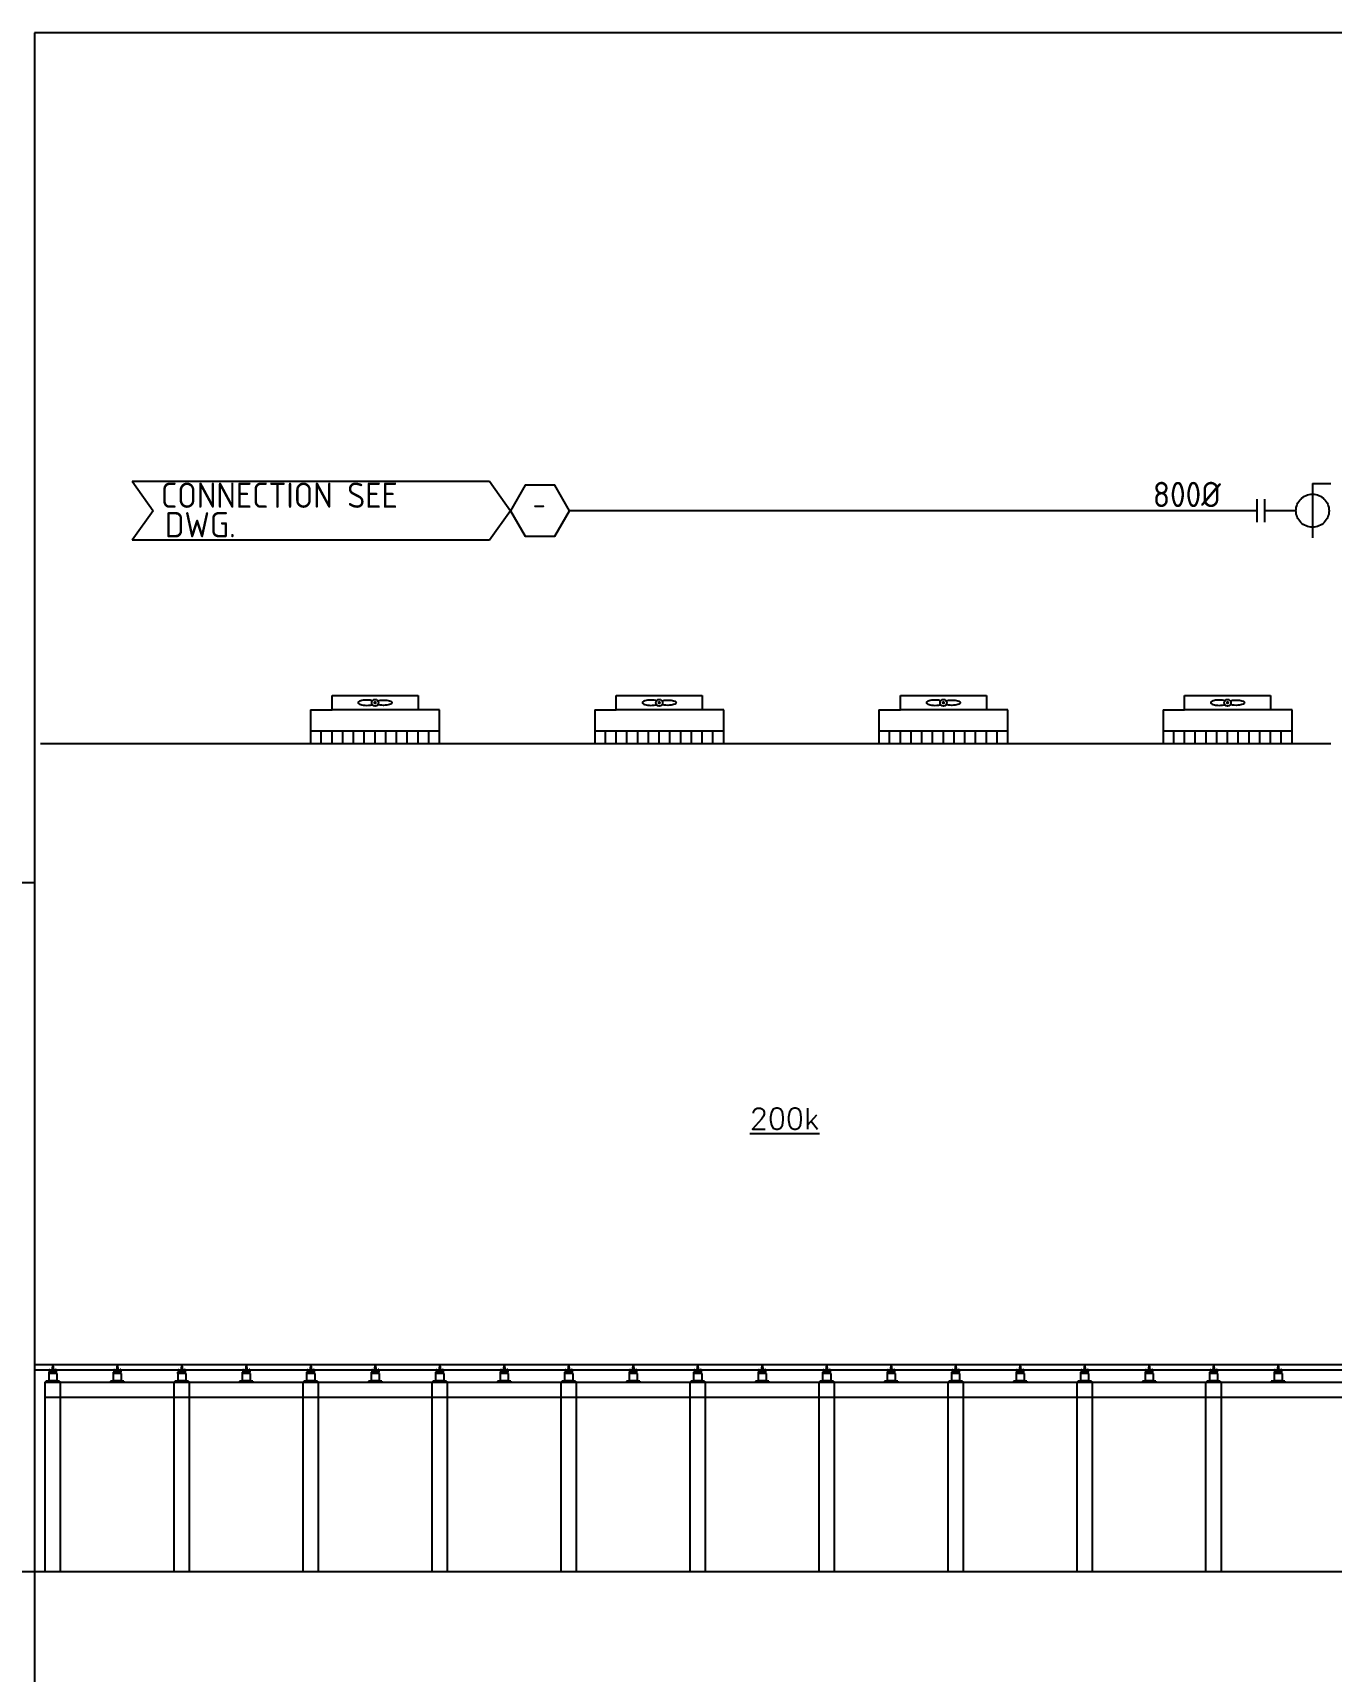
# Model space of a CAD drawing. Extents: x 41366 to 43040, y 84741 to 85507.
# Drawn here: x 41602.7 to 41756.7, y 85129.4 to 85323.8 of the extents above; entities that cross this region are included whole.
import ezdxf
from ezdxf.enums import TextEntityAlignment as Align

# ---------------------------------------------------------------- set-up
doc = ezdxf.new("R2010")
doc.units = 0
doc.header["$LTSCALE"] = 10
doc.linetypes.add('HIDDEN', pattern=[9.525, 6.35, -3.175])
for name, color, linetype in [('A-DETL-01', 1, 'Continuous'), ('DETL-TXT', 4, 'Continuous'), ('M-CEQPM-MAU', 22, 'Continuous'), ('M-CMDUCT-TEXT', 3, 'Continuous'), ('M-EX-VALVE', 2, 'Continuous'), ('M-GEX', 114, 'Continuous'), ('M6-CWTR-TEXT', 4, 'Continuous'), ('U-PV-VALVE', 3, 'Continuous')]:
    doc.layers.add(name, color=color, linetype=linetype)
doc.styles.add('AA-TXT', font='isocp.shx', dxfattribs={"bigfont": 'chineset.shx'})
doc.styles.add('STDTEXT', font='simplex.shx', dxfattribs={"bigfont": 'china.shx'})

msp = doc.modelspace()

# ---------------------------------------------------------------- linework, layer by layer
at = {"layer": 'A-DETL-01', "linetype": 'Continuous'}
for p, q in [((41884.481, 85323.796), (41602.898, 85323.796)), ((41602.898, 85323.796), (41602.898, 84989.108)), ((41602.898, 85222.923), (41436.834, 85222.923)), ((41884.481, 85141.168), (41436.834, 85141.168))]:
    msp.add_line(p, q, dxfattribs=at)
at = {"layer": 'DETL-TXT'}
for p, q in [((41614.471, 85270.59), (41616.971, 85267.09)), ((41656.862, 85270.59), (41659.362, 85267.09)), ((41616.971, 85267.09), (41614.471, 85263.59)), ((41659.362, 85267.09), (41656.862, 85263.59))]:
    msp.add_line(p, q, dxfattribs=at)
for points in [[(41614.471, 85270.59), (41656.862, 85270.59)], [(41656.862, 85263.59), (41614.471, 85263.59)]]:
    msp.add_lwpolyline(points, dxfattribs=at)
msp.add_lwpolyline([(41659.362, 85267.09), (41661.112, 85264.059), (41664.612, 85264.059), (41666.362, 85267.09), (41664.612, 85270.121), (41661.112, 85270.121)], close=True, dxfattribs=at)
at = {"layer": 'M-CEQPM-MAU', "ltscale": 0.1}
for p, q in [((41638.199, 85243.456), (41638.199, 85245.156)), ((41638.199, 85245.156), (41648.399, 85245.156)), ((41648.399, 85245.156), (41648.399, 85243.456)), ((41671.906, 85243.456), (41671.906, 85245.156)), ((41671.906, 85245.156), (41682.106, 85245.156)), ((41682.106, 85245.156), (41682.106, 85243.456)), ((41705.614, 85243.456), (41705.614, 85245.156)), ((41705.614, 85245.156), (41715.814, 85245.156)), ((41715.814, 85245.156), (41715.814, 85243.456)), ((41739.321, 85243.456), (41739.321, 85245.156)), ((41739.321, 85245.156), (41749.521, 85245.156)), ((41749.521, 85245.156), (41749.521, 85243.456)), ((41635.649, 85243.456), (41638.199, 85243.456)), ((41635.649, 85243.456), (41635.649, 85239.456)), ((41648.399, 85243.456), (41638.199, 85243.456)), ((41650.949, 85243.456), (41648.399, 85243.456)), ((41650.949, 85239.456), (41650.949, 85243.456)), ((41669.356, 85243.456), (41671.906, 85243.456)), ((41669.356, 85243.456), (41669.356, 85239.456)), ((41682.106, 85243.456), (41671.906, 85243.456)), ((41684.656, 85243.456), (41682.106, 85243.456)), ((41684.656, 85239.456), (41684.656, 85243.456)), ((41703.064, 85243.456), (41705.614, 85243.456)), ((41703.064, 85243.456), (41703.064, 85239.456)), ((41715.814, 85243.456), (41705.614, 85243.456)), ((41718.364, 85243.456), (41715.814, 85243.456)), ((41718.364, 85239.456), (41718.364, 85243.456)), ((41736.771, 85243.456), (41739.321, 85243.456)), ((41736.771, 85243.456), (41736.771, 85239.456)), ((41749.521, 85243.456), (41739.321, 85243.456)), ((41752.071, 85243.456), (41749.521, 85243.456)), ((41752.071, 85239.456), (41752.071, 85243.456)), ((41635.649, 85240.956), (41650.949, 85240.956)), ((41636.924, 85239.456), (41636.924, 85240.956)), ((41638.199, 85239.456), (41638.199, 85240.956)), ((41639.474, 85239.456), (41639.474, 85240.956)), ((41640.749, 85239.456), (41640.749, 85240.956)), ((41642.024, 85239.456), (41642.024, 85240.956)), ((41643.299, 85239.456), (41643.299, 85240.956)), ((41644.574, 85239.456), (41644.574, 85240.956)), ((41645.849, 85239.456), (41645.849, 85240.956)), ((41647.124, 85239.456), (41647.124, 85240.956)), ((41648.399, 85239.456), (41648.399, 85240.956)), ((41649.674, 85239.456), (41649.674, 85240.956)), ((41669.356, 85240.956), (41684.656, 85240.956)), ((41670.631, 85239.456), (41670.631, 85240.956)), ((41671.906, 85239.456), (41671.906, 85240.956)), ((41673.181, 85239.456), (41673.181, 85240.956)), ((41674.456, 85239.456), (41674.456, 85240.956)), ((41675.731, 85239.456), (41675.731, 85240.956)), ((41677.006, 85239.456), (41677.006, 85240.956)), ((41678.281, 85239.456), (41678.281, 85240.956)), ((41679.556, 85239.456), (41679.556, 85240.956)), ((41680.831, 85239.456), (41680.831, 85240.956)), ((41682.106, 85239.456), (41682.106, 85240.956)), ((41683.381, 85239.456), (41683.381, 85240.956)), ((41703.064, 85240.956), (41718.364, 85240.956)), ((41704.339, 85239.456), (41704.339, 85240.956)), ((41705.614, 85239.456), (41705.614, 85240.956)), ((41706.889, 85239.456), (41706.889, 85240.956)), ((41708.164, 85239.456), (41708.164, 85240.956)), ((41709.439, 85239.456), (41709.439, 85240.956)), ((41710.714, 85239.456), (41710.714, 85240.956)), ((41711.989, 85239.456), (41711.989, 85240.956)), ((41713.264, 85239.456), (41713.264, 85240.956)), ((41714.539, 85239.456), (41714.539, 85240.956)), ((41715.814, 85239.456), (41715.814, 85240.956)), ((41717.089, 85239.456), (41717.089, 85240.956)), ((41736.771, 85240.956), (41752.071, 85240.956)), ((41738.046, 85239.456), (41738.046, 85240.956)), ((41739.321, 85239.456), (41739.321, 85240.956)), ((41740.596, 85239.456), (41740.596, 85240.956)), ((41741.871, 85239.456), (41741.871, 85240.956)), ((41743.146, 85239.456), (41743.146, 85240.956)), ((41744.421, 85239.456), (41744.421, 85240.956)), ((41745.696, 85239.456), (41745.696, 85240.956)), ((41746.971, 85239.456), (41746.971, 85240.956)), ((41748.246, 85239.456), (41748.246, 85240.956)), ((41749.521, 85239.456), (41749.521, 85240.956)), ((41750.796, 85239.456), (41750.796, 85240.956)), ((41603.611, 85239.456), (41756.677, 85239.456)), ((41635.649, 85239.456), (41650.949, 85239.456)), ((41669.356, 85239.456), (41684.656, 85239.456)), ((41703.064, 85239.456), (41718.364, 85239.456)), ((41736.771, 85239.456), (41752.071, 85239.456)), ((41602.898, 85165.768), (41758.963, 85165.768)), ((41758.963, 85165.131), (41602.898, 85165.131)), ((41604.583, 85164.734), (41604.583, 85163.888)), ((41605.543, 85164.734), (41604.583, 85164.734)), ((41605.503, 85164.869), (41604.622, 85164.869)), ((41604.622, 85164.734), (41604.622, 85164.869)), ((41604.646, 85165.196), (41604.728, 85165.196)), ((41604.646, 85165.196), (41604.646, 85164.869)), ((41604.728, 85165.196), (41604.728, 85165.13)), ((41605.011, 85165.13), (41604.728, 85165.13)), ((41605.063, 85165.768), (41604.96, 85165.13)), ((41605.014, 85165.196), (41604.998, 85164.869)), ((41605.111, 85165.196), (41605.014, 85165.196)), ((41605.063, 85165.768), (41605.165, 85165.13)), ((41605.111, 85165.196), (41605.127, 85164.869)), ((41605.397, 85165.13), (41605.114, 85165.13)), ((41605.397, 85165.196), (41605.397, 85165.13)), ((41605.479, 85165.196), (41605.397, 85165.196)), ((41605.479, 85165.196), (41605.479, 85164.869)), ((41605.503, 85164.734), (41605.503, 85164.869)), ((41605.543, 85164.734), (41605.543, 85163.888)), ((41612.233, 85164.734), (41612.233, 85163.888)), ((41613.193, 85164.734), (41612.233, 85164.734)), ((41613.153, 85164.869), (41612.272, 85164.869)), ((41612.272, 85164.734), (41612.272, 85164.869)), ((41612.296, 85165.196), (41612.378, 85165.196)), ((41612.296, 85165.196), (41612.296, 85164.869)), ((41612.378, 85165.196), (41612.378, 85165.13)), ((41612.661, 85165.13), (41612.378, 85165.13)), ((41612.713, 85165.768), (41612.61, 85165.13)), ((41612.664, 85165.196), (41612.648, 85164.869)), ((41612.761, 85165.196), (41612.664, 85165.196)), ((41612.713, 85165.768), (41612.815, 85165.13)), ((41612.761, 85165.196), (41612.777, 85164.869)), ((41613.047, 85165.13), (41612.764, 85165.13)), ((41613.047, 85165.196), (41613.047, 85165.13)), ((41613.129, 85165.196), (41613.047, 85165.196)), ((41613.129, 85165.196), (41613.129, 85164.869)), ((41613.153, 85164.734), (41613.153, 85164.869)), ((41613.193, 85164.734), (41613.193, 85163.888)), ((41619.883, 85164.734), (41619.883, 85163.888)), ((41620.843, 85164.734), (41619.883, 85164.734)), ((41620.803, 85164.869), (41619.922, 85164.869)), ((41619.922, 85164.734), (41619.922, 85164.869)), ((41619.946, 85165.196), (41620.028, 85165.196)), ((41619.946, 85165.196), (41619.946, 85164.869)), ((41620.028, 85165.196), (41620.028, 85165.13)), ((41620.311, 85165.13), (41620.028, 85165.13)), ((41620.363, 85165.768), (41620.26, 85165.13)), ((41620.314, 85165.196), (41620.298, 85164.869)), ((41620.411, 85165.196), (41620.314, 85165.196)), ((41620.363, 85165.768), (41620.465, 85165.13)), ((41620.411, 85165.196), (41620.427, 85164.869)), ((41620.697, 85165.13), (41620.414, 85165.13)), ((41620.697, 85165.196), (41620.697, 85165.13)), ((41620.779, 85165.196), (41620.697, 85165.196)), ((41620.779, 85165.196), (41620.779, 85164.869)), ((41620.803, 85164.734), (41620.803, 85164.869)), ((41620.843, 85164.734), (41620.843, 85163.888)), ((41627.533, 85164.734), (41627.533, 85163.888)), ((41628.493, 85164.734), (41627.533, 85164.734)), ((41628.453, 85164.869), (41627.572, 85164.869)), ((41627.572, 85164.734), (41627.572, 85164.869)), ((41627.596, 85165.196), (41627.678, 85165.196)), ((41627.596, 85165.196), (41627.596, 85164.869)), ((41627.678, 85165.196), (41627.678, 85165.13)), ((41627.961, 85165.13), (41627.678, 85165.13)), ((41628.013, 85165.768), (41627.91, 85165.13)), ((41627.964, 85165.196), (41627.948, 85164.869)), ((41628.061, 85165.196), (41627.964, 85165.196)), ((41628.013, 85165.768), (41628.115, 85165.13)), ((41628.061, 85165.196), (41628.077, 85164.869)), ((41628.347, 85165.13), (41628.064, 85165.13)), ((41628.347, 85165.196), (41628.347, 85165.13)), ((41628.429, 85165.196), (41628.347, 85165.196)), ((41628.429, 85165.196), (41628.429, 85164.869)), ((41628.453, 85164.734), (41628.453, 85164.869)), ((41628.493, 85164.734), (41628.493, 85163.888)), ((41635.183, 85164.734), (41635.183, 85163.888)), ((41636.143, 85164.734), (41635.183, 85164.734)), ((41636.103, 85164.869), (41635.222, 85164.869)), ((41635.222, 85164.734), (41635.222, 85164.869)), ((41635.246, 85165.196), (41635.328, 85165.196)), ((41635.246, 85165.196), (41635.246, 85164.869)), ((41635.328, 85165.196), (41635.328, 85165.13)), ((41635.611, 85165.13), (41635.328, 85165.13)), ((41635.663, 85165.768), (41635.56, 85165.13)), ((41635.614, 85165.196), (41635.598, 85164.869)), ((41635.711, 85165.196), (41635.614, 85165.196)), ((41635.663, 85165.768), (41635.765, 85165.13)), ((41635.711, 85165.196), (41635.727, 85164.869)), ((41635.997, 85165.13), (41635.714, 85165.13)), ((41635.997, 85165.196), (41635.997, 85165.13)), ((41636.079, 85165.196), (41635.997, 85165.196)), ((41636.079, 85165.196), (41636.079, 85164.869)), ((41636.103, 85164.734), (41636.103, 85164.869)), ((41636.143, 85164.734), (41636.143, 85163.888)), ((41642.833, 85164.734), (41642.833, 85163.888)), ((41643.793, 85164.734), (41642.833, 85164.734)), ((41643.753, 85164.869), (41642.872, 85164.869)), ((41642.872, 85164.734), (41642.872, 85164.869)), ((41642.896, 85165.196), (41642.978, 85165.196)), ((41642.896, 85165.196), (41642.896, 85164.869)), ((41642.978, 85165.196), (41642.978, 85165.13)), ((41643.261, 85165.13), (41642.978, 85165.13)), ((41643.313, 85165.768), (41643.21, 85165.13)), ((41643.264, 85165.196), (41643.248, 85164.869)), ((41643.361, 85165.196), (41643.264, 85165.196)), ((41643.313, 85165.768), (41643.415, 85165.13)), ((41643.361, 85165.196), (41643.377, 85164.869)), ((41643.647, 85165.13), (41643.364, 85165.13)), ((41643.647, 85165.196), (41643.647, 85165.13)), ((41643.729, 85165.196), (41643.647, 85165.196)), ((41643.729, 85165.196), (41643.729, 85164.869)), ((41643.753, 85164.734), (41643.753, 85164.869)), ((41643.793, 85164.734), (41643.793, 85163.888)), ((41650.483, 85164.734), (41650.483, 85163.888)), ((41651.443, 85164.734), (41650.483, 85164.734)), ((41651.403, 85164.869), (41650.522, 85164.869)), ((41650.522, 85164.734), (41650.522, 85164.869)), ((41650.546, 85165.196), (41650.628, 85165.196)), ((41650.546, 85165.196), (41650.546, 85164.869)), ((41650.628, 85165.196), (41650.628, 85165.13)), ((41650.911, 85165.13), (41650.628, 85165.13)), ((41650.963, 85165.768), (41650.86, 85165.13)), ((41650.914, 85165.196), (41650.898, 85164.869)), ((41651.011, 85165.196), (41650.914, 85165.196)), ((41650.963, 85165.768), (41651.065, 85165.13)), ((41651.011, 85165.196), (41651.027, 85164.869)), ((41651.297, 85165.13), (41651.014, 85165.13)), ((41651.297, 85165.196), (41651.297, 85165.13)), ((41651.379, 85165.196), (41651.297, 85165.196)), ((41651.379, 85165.196), (41651.379, 85164.869)), ((41651.403, 85164.734), (41651.403, 85164.869)), ((41651.443, 85164.734), (41651.443, 85163.888)), ((41658.133, 85164.734), (41658.133, 85163.888)), ((41659.093, 85164.734), (41658.133, 85164.734)), ((41659.053, 85164.869), (41658.172, 85164.869)), ((41658.172, 85164.734), (41658.172, 85164.869)), ((41658.196, 85165.196), (41658.278, 85165.196)), ((41658.196, 85165.196), (41658.196, 85164.869)), ((41658.278, 85165.196), (41658.278, 85165.13)), ((41658.561, 85165.13), (41658.278, 85165.13)), ((41658.613, 85165.768), (41658.51, 85165.13)), ((41658.564, 85165.196), (41658.548, 85164.869)), ((41658.661, 85165.196), (41658.564, 85165.196)), ((41658.613, 85165.768), (41658.715, 85165.13)), ((41658.661, 85165.196), (41658.677, 85164.869)), ((41658.947, 85165.13), (41658.664, 85165.13)), ((41658.947, 85165.196), (41658.947, 85165.13)), ((41659.029, 85165.196), (41658.947, 85165.196)), ((41659.029, 85165.196), (41659.029, 85164.869)), ((41659.053, 85164.734), (41659.053, 85164.869)), ((41659.093, 85164.734), (41659.093, 85163.888)), ((41665.783, 85164.734), (41665.783, 85163.888)), ((41666.743, 85164.734), (41665.783, 85164.734)), ((41666.703, 85164.869), (41665.822, 85164.869)), ((41665.822, 85164.734), (41665.822, 85164.869)), ((41665.846, 85165.196), (41665.928, 85165.196)), ((41665.846, 85165.196), (41665.846, 85164.869)), ((41665.928, 85165.196), (41665.928, 85165.13)), ((41666.211, 85165.13), (41665.928, 85165.13)), ((41666.263, 85165.768), (41666.16, 85165.13)), ((41666.214, 85165.196), (41666.198, 85164.869)), ((41666.311, 85165.196), (41666.214, 85165.196)), ((41666.263, 85165.768), (41666.365, 85165.13)), ((41666.311, 85165.196), (41666.327, 85164.869)), ((41666.597, 85165.13), (41666.314, 85165.13)), ((41666.597, 85165.196), (41666.597, 85165.13)), ((41666.679, 85165.196), (41666.597, 85165.196)), ((41666.679, 85165.196), (41666.679, 85164.869)), ((41666.703, 85164.734), (41666.703, 85164.869)), ((41666.743, 85164.734), (41666.743, 85163.888)), ((41673.433, 85164.734), (41673.433, 85163.888)), ((41674.393, 85164.734), (41673.433, 85164.734)), ((41674.353, 85164.869), (41673.472, 85164.869)), ((41673.472, 85164.734), (41673.472, 85164.869)), ((41673.496, 85165.196), (41673.578, 85165.196)), ((41673.496, 85165.196), (41673.496, 85164.869)), ((41673.578, 85165.196), (41673.578, 85165.13)), ((41673.861, 85165.13), (41673.578, 85165.13)), ((41673.913, 85165.768), (41673.81, 85165.13)), ((41673.864, 85165.196), (41673.848, 85164.869)), ((41673.961, 85165.196), (41673.864, 85165.196)), ((41673.913, 85165.768), (41674.015, 85165.13)), ((41673.961, 85165.196), (41673.977, 85164.869)), ((41674.247, 85165.13), (41673.964, 85165.13)), ((41674.247, 85165.196), (41674.247, 85165.13)), ((41674.329, 85165.196), (41674.247, 85165.196)), ((41674.329, 85165.196), (41674.329, 85164.869)), ((41674.353, 85164.734), (41674.353, 85164.869)), ((41674.393, 85164.734), (41674.393, 85163.888)), ((41681.083, 85164.734), (41681.083, 85163.888)), ((41682.043, 85164.734), (41681.083, 85164.734)), ((41682.003, 85164.869), (41681.122, 85164.869)), ((41681.122, 85164.734), (41681.122, 85164.869)), ((41681.146, 85165.196), (41681.228, 85165.196)), ((41681.146, 85165.196), (41681.146, 85164.869)), ((41681.228, 85165.196), (41681.228, 85165.13)), ((41681.511, 85165.13), (41681.228, 85165.13)), ((41681.563, 85165.768), (41681.46, 85165.13)), ((41681.514, 85165.196), (41681.498, 85164.869)), ((41681.611, 85165.196), (41681.514, 85165.196)), ((41681.563, 85165.768), (41681.665, 85165.13)), ((41681.611, 85165.196), (41681.627, 85164.869)), ((41681.897, 85165.13), (41681.614, 85165.13)), ((41681.897, 85165.196), (41681.897, 85165.13)), ((41681.979, 85165.196), (41681.897, 85165.196)), ((41681.979, 85165.196), (41681.979, 85164.869)), ((41682.003, 85164.734), (41682.003, 85164.869)), ((41682.043, 85164.734), (41682.043, 85163.888)), ((41688.733, 85164.734), (41688.733, 85163.888)), ((41689.693, 85164.734), (41688.733, 85164.734)), ((41689.653, 85164.869), (41688.772, 85164.869)), ((41688.772, 85164.734), (41688.772, 85164.869)), ((41688.796, 85165.196), (41688.878, 85165.196)), ((41688.796, 85165.196), (41688.796, 85164.869)), ((41688.878, 85165.196), (41688.878, 85165.13)), ((41689.161, 85165.13), (41688.878, 85165.13)), ((41689.213, 85165.768), (41689.11, 85165.13)), ((41689.164, 85165.196), (41689.148, 85164.869)), ((41689.261, 85165.196), (41689.164, 85165.196)), ((41689.213, 85165.768), (41689.315, 85165.13)), ((41689.261, 85165.196), (41689.277, 85164.869)), ((41689.547, 85165.13), (41689.264, 85165.13)), ((41689.547, 85165.196), (41689.547, 85165.13)), ((41689.629, 85165.196), (41689.547, 85165.196)), ((41689.629, 85165.196), (41689.629, 85164.869)), ((41689.653, 85164.734), (41689.653, 85164.869)), ((41689.693, 85164.734), (41689.693, 85163.888)), ((41696.383, 85164.734), (41696.383, 85163.888)), ((41697.343, 85164.734), (41696.383, 85164.734)), ((41697.303, 85164.869), (41696.422, 85164.869)), ((41696.422, 85164.734), (41696.422, 85164.869)), ((41696.446, 85165.196), (41696.528, 85165.196)), ((41696.446, 85165.196), (41696.446, 85164.869)), ((41696.528, 85165.196), (41696.528, 85165.13)), ((41696.811, 85165.13), (41696.528, 85165.13)), ((41696.863, 85165.768), (41696.76, 85165.13)), ((41696.814, 85165.196), (41696.798, 85164.869)), ((41696.911, 85165.196), (41696.814, 85165.196)), ((41696.863, 85165.768), (41696.965, 85165.13)), ((41696.911, 85165.196), (41696.927, 85164.869)), ((41697.197, 85165.13), (41696.914, 85165.13)), ((41697.197, 85165.196), (41697.197, 85165.13)), ((41697.279, 85165.196), (41697.197, 85165.196)), ((41697.279, 85165.196), (41697.279, 85164.869)), ((41697.303, 85164.734), (41697.303, 85164.869)), ((41697.343, 85164.734), (41697.343, 85163.888)), ((41704.033, 85164.734), (41704.033, 85163.888)), ((41704.993, 85164.734), (41704.033, 85164.734)), ((41704.953, 85164.869), (41704.072, 85164.869)), ((41704.072, 85164.734), (41704.072, 85164.869)), ((41704.096, 85165.196), (41704.178, 85165.196)), ((41704.096, 85165.196), (41704.096, 85164.869)), ((41704.178, 85165.196), (41704.178, 85165.13)), ((41704.461, 85165.13), (41704.178, 85165.13)), ((41704.513, 85165.768), (41704.41, 85165.13)), ((41704.464, 85165.196), (41704.448, 85164.869)), ((41704.561, 85165.196), (41704.464, 85165.196)), ((41704.513, 85165.768), (41704.615, 85165.13)), ((41704.561, 85165.196), (41704.577, 85164.869)), ((41704.847, 85165.13), (41704.564, 85165.13)), ((41704.847, 85165.196), (41704.847, 85165.13)), ((41704.929, 85165.196), (41704.847, 85165.196)), ((41704.929, 85165.196), (41704.929, 85164.869)), ((41704.953, 85164.734), (41704.953, 85164.869)), ((41704.993, 85164.734), (41704.993, 85163.888)), ((41711.683, 85164.734), (41711.683, 85163.888)), ((41712.643, 85164.734), (41711.683, 85164.734)), ((41712.603, 85164.869), (41711.722, 85164.869)), ((41711.722, 85164.734), (41711.722, 85164.869)), ((41711.746, 85165.196), (41711.828, 85165.196)), ((41711.746, 85165.196), (41711.746, 85164.869)), ((41711.828, 85165.196), (41711.828, 85165.13)), ((41712.111, 85165.13), (41711.828, 85165.13)), ((41712.163, 85165.768), (41712.06, 85165.13)), ((41712.114, 85165.196), (41712.098, 85164.869)), ((41712.211, 85165.196), (41712.114, 85165.196)), ((41712.163, 85165.768), (41712.265, 85165.13)), ((41712.211, 85165.196), (41712.227, 85164.869)), ((41712.497, 85165.13), (41712.214, 85165.13)), ((41712.497, 85165.196), (41712.497, 85165.13)), ((41712.579, 85165.196), (41712.497, 85165.196)), ((41712.579, 85165.196), (41712.579, 85164.869)), ((41712.603, 85164.734), (41712.603, 85164.869)), ((41712.643, 85164.734), (41712.643, 85163.888)), ((41719.333, 85164.734), (41719.333, 85163.888)), ((41720.293, 85164.734), (41719.333, 85164.734)), ((41720.253, 85164.869), (41719.372, 85164.869)), ((41719.372, 85164.734), (41719.372, 85164.869)), ((41719.396, 85165.196), (41719.478, 85165.196)), ((41719.396, 85165.196), (41719.396, 85164.869)), ((41719.478, 85165.196), (41719.478, 85165.13)), ((41719.761, 85165.13), (41719.478, 85165.13)), ((41719.813, 85165.768), (41719.71, 85165.13)), ((41719.764, 85165.196), (41719.748, 85164.869)), ((41719.861, 85165.196), (41719.764, 85165.196)), ((41719.813, 85165.768), (41719.915, 85165.13)), ((41719.861, 85165.196), (41719.877, 85164.869)), ((41720.147, 85165.13), (41719.864, 85165.13)), ((41720.147, 85165.196), (41720.147, 85165.13)), ((41720.229, 85165.196), (41720.147, 85165.196)), ((41720.229, 85165.196), (41720.229, 85164.869)), ((41720.253, 85164.734), (41720.253, 85164.869)), ((41720.293, 85164.734), (41720.293, 85163.888)), ((41726.983, 85164.734), (41726.983, 85163.888)), ((41727.943, 85164.734), (41726.983, 85164.734)), ((41727.903, 85164.869), (41727.022, 85164.869)), ((41727.022, 85164.734), (41727.022, 85164.869)), ((41727.046, 85165.196), (41727.128, 85165.196)), ((41727.046, 85165.196), (41727.046, 85164.869)), ((41727.128, 85165.196), (41727.128, 85165.13)), ((41727.411, 85165.13), (41727.128, 85165.13)), ((41727.463, 85165.768), (41727.36, 85165.13)), ((41727.414, 85165.196), (41727.398, 85164.869)), ((41727.511, 85165.196), (41727.414, 85165.196)), ((41727.463, 85165.768), (41727.565, 85165.13)), ((41727.511, 85165.196), (41727.527, 85164.869)), ((41727.797, 85165.13), (41727.514, 85165.13)), ((41727.797, 85165.196), (41727.797, 85165.13)), ((41727.879, 85165.196), (41727.797, 85165.196)), ((41727.879, 85165.196), (41727.879, 85164.869)), ((41727.903, 85164.734), (41727.903, 85164.869)), ((41727.943, 85164.734), (41727.943, 85163.888)), ((41734.633, 85164.734), (41734.633, 85163.888)), ((41735.593, 85164.734), (41734.633, 85164.734)), ((41735.553, 85164.869), (41734.672, 85164.869)), ((41734.672, 85164.734), (41734.672, 85164.869)), ((41734.696, 85165.196), (41734.778, 85165.196)), ((41734.696, 85165.196), (41734.696, 85164.869)), ((41734.778, 85165.196), (41734.778, 85165.13)), ((41735.061, 85165.13), (41734.778, 85165.13)), ((41735.113, 85165.768), (41735.01, 85165.13)), ((41735.064, 85165.196), (41735.048, 85164.869)), ((41735.161, 85165.196), (41735.064, 85165.196)), ((41735.113, 85165.768), (41735.215, 85165.13)), ((41735.161, 85165.196), (41735.177, 85164.869)), ((41735.447, 85165.13), (41735.164, 85165.13)), ((41735.447, 85165.196), (41735.447, 85165.13)), ((41735.529, 85165.196), (41735.447, 85165.196)), ((41735.529, 85165.196), (41735.529, 85164.869)), ((41735.553, 85164.734), (41735.553, 85164.869)), ((41735.593, 85164.734), (41735.593, 85163.888)), ((41742.283, 85164.734), (41742.283, 85163.888)), ((41743.243, 85164.734), (41742.283, 85164.734)), ((41743.203, 85164.869), (41742.322, 85164.869)), ((41742.322, 85164.734), (41742.322, 85164.869)), ((41742.346, 85165.196), (41742.428, 85165.196)), ((41742.346, 85165.196), (41742.346, 85164.869)), ((41742.428, 85165.196), (41742.428, 85165.13)), ((41742.711, 85165.13), (41742.428, 85165.13)), ((41742.763, 85165.768), (41742.66, 85165.13)), ((41742.714, 85165.196), (41742.698, 85164.869)), ((41742.811, 85165.196), (41742.714, 85165.196)), ((41742.763, 85165.768), (41742.865, 85165.13)), ((41742.811, 85165.196), (41742.827, 85164.869)), ((41743.097, 85165.13), (41742.814, 85165.13)), ((41743.097, 85165.196), (41743.097, 85165.13)), ((41743.179, 85165.196), (41743.097, 85165.196)), ((41743.179, 85165.196), (41743.179, 85164.869)), ((41743.203, 85164.734), (41743.203, 85164.869)), ((41743.243, 85164.734), (41743.243, 85163.888)), ((41749.933, 85164.734), (41749.933, 85163.888)), ((41750.893, 85164.734), (41749.933, 85164.734)), ((41750.853, 85164.869), (41749.972, 85164.869)), ((41749.972, 85164.734), (41749.972, 85164.869)), ((41749.996, 85165.196), (41750.078, 85165.196)), ((41749.996, 85165.196), (41749.996, 85164.869)), ((41750.078, 85165.196), (41750.078, 85165.13)), ((41750.361, 85165.13), (41750.078, 85165.13)), ((41750.413, 85165.768), (41750.31, 85165.13)), ((41750.364, 85165.196), (41750.348, 85164.869)), ((41750.461, 85165.196), (41750.364, 85165.196)), ((41750.413, 85165.768), (41750.515, 85165.13)), ((41750.461, 85165.196), (41750.477, 85164.869)), ((41750.747, 85165.13), (41750.464, 85165.13)), ((41750.747, 85165.196), (41750.747, 85165.13)), ((41750.829, 85165.196), (41750.747, 85165.196)), ((41750.829, 85165.196), (41750.829, 85164.869)), ((41750.853, 85164.734), (41750.853, 85164.869)), ((41750.893, 85164.734), (41750.893, 85163.888)), ((41605.863, 85163.806), (41604.263, 85163.806)), ((41604.263, 85163.806), (41604.263, 85163.676)), ((41605.863, 85163.676), (41604.263, 85163.676)), ((41604.583, 85163.888), (41605.543, 85163.888)), ((41604.635, 85163.888), (41604.635, 85163.81)), ((41605.491, 85163.888), (41605.491, 85163.806)), ((41605.863, 85163.806), (41605.863, 85163.676)), ((41613.513, 85163.806), (41611.913, 85163.806)), ((41611.913, 85163.806), (41611.913, 85163.676)), ((41613.513, 85163.676), (41611.913, 85163.676)), ((41612.233, 85163.888), (41613.193, 85163.888)), ((41612.285, 85163.888), (41612.285, 85163.81)), ((41613.141, 85163.888), (41613.141, 85163.806)), ((41613.513, 85163.806), (41613.513, 85163.676)), ((41621.163, 85163.806), (41619.563, 85163.806)), ((41619.563, 85163.806), (41619.563, 85163.676)), ((41621.163, 85163.676), (41619.563, 85163.676)), ((41619.883, 85163.888), (41620.843, 85163.888)), ((41619.935, 85163.888), (41619.935, 85163.81)), ((41620.791, 85163.888), (41620.791, 85163.806)), ((41621.163, 85163.806), (41621.163, 85163.676)), ((41628.813, 85163.806), (41627.213, 85163.806)), ((41627.213, 85163.806), (41627.213, 85163.676)), ((41628.813, 85163.676), (41627.213, 85163.676)), ((41627.533, 85163.888), (41628.493, 85163.888)), ((41627.585, 85163.888), (41627.585, 85163.81)), ((41628.441, 85163.888), (41628.441, 85163.806)), ((41628.813, 85163.806), (41628.813, 85163.676)), ((41636.463, 85163.806), (41634.863, 85163.806)), ((41634.863, 85163.806), (41634.863, 85163.676)), ((41636.463, 85163.676), (41634.863, 85163.676)), ((41635.183, 85163.888), (41636.143, 85163.888)), ((41635.235, 85163.888), (41635.235, 85163.81)), ((41636.091, 85163.888), (41636.091, 85163.806)), ((41636.463, 85163.806), (41636.463, 85163.676)), ((41644.113, 85163.806), (41642.513, 85163.806)), ((41642.513, 85163.806), (41642.513, 85163.676)), ((41644.113, 85163.676), (41642.513, 85163.676)), ((41642.833, 85163.888), (41643.793, 85163.888)), ((41642.885, 85163.888), (41642.885, 85163.81)), ((41643.741, 85163.888), (41643.741, 85163.806)), ((41644.113, 85163.806), (41644.113, 85163.676)), ((41651.763, 85163.806), (41650.163, 85163.806)), ((41650.163, 85163.806), (41650.163, 85163.676)), ((41651.763, 85163.676), (41650.163, 85163.676)), ((41650.483, 85163.888), (41651.443, 85163.888)), ((41650.535, 85163.888), (41650.535, 85163.81)), ((41651.391, 85163.888), (41651.391, 85163.806)), ((41651.763, 85163.806), (41651.763, 85163.676)), ((41659.413, 85163.806), (41657.813, 85163.806)), ((41657.813, 85163.806), (41657.813, 85163.676)), ((41659.413, 85163.676), (41657.813, 85163.676)), ((41658.133, 85163.888), (41659.093, 85163.888)), ((41658.185, 85163.888), (41658.185, 85163.81)), ((41659.041, 85163.888), (41659.041, 85163.806)), ((41659.413, 85163.806), (41659.413, 85163.676)), ((41667.063, 85163.806), (41665.463, 85163.806)), ((41665.463, 85163.806), (41665.463, 85163.676)), ((41667.063, 85163.676), (41665.463, 85163.676)), ((41665.783, 85163.888), (41666.743, 85163.888)), ((41665.835, 85163.888), (41665.835, 85163.81)), ((41666.691, 85163.888), (41666.691, 85163.806)), ((41667.063, 85163.806), (41667.063, 85163.676)), ((41674.713, 85163.806), (41673.113, 85163.806)), ((41673.113, 85163.806), (41673.113, 85163.676)), ((41674.713, 85163.676), (41673.113, 85163.676)), ((41673.433, 85163.888), (41674.393, 85163.888)), ((41673.485, 85163.888), (41673.485, 85163.81)), ((41674.341, 85163.888), (41674.341, 85163.806)), ((41674.713, 85163.806), (41674.713, 85163.676)), ((41682.363, 85163.806), (41680.763, 85163.806)), ((41680.763, 85163.806), (41680.763, 85163.676)), ((41682.363, 85163.676), (41680.763, 85163.676)), ((41681.083, 85163.888), (41682.043, 85163.888)), ((41681.135, 85163.888), (41681.135, 85163.81)), ((41681.991, 85163.888), (41681.991, 85163.806)), ((41682.363, 85163.806), (41682.363, 85163.676)), ((41690.013, 85163.806), (41688.413, 85163.806)), ((41688.413, 85163.806), (41688.413, 85163.676)), ((41690.013, 85163.676), (41688.413, 85163.676)), ((41688.733, 85163.888), (41689.693, 85163.888)), ((41688.785, 85163.888), (41688.785, 85163.81)), ((41689.641, 85163.888), (41689.641, 85163.806)), ((41690.013, 85163.806), (41690.013, 85163.676)), ((41697.663, 85163.806), (41696.063, 85163.806)), ((41696.063, 85163.806), (41696.063, 85163.676)), ((41697.663, 85163.676), (41696.063, 85163.676)), ((41696.383, 85163.888), (41697.343, 85163.888)), ((41696.435, 85163.888), (41696.435, 85163.81)), ((41697.291, 85163.888), (41697.291, 85163.806)), ((41697.663, 85163.806), (41697.663, 85163.676)), ((41705.313, 85163.806), (41703.713, 85163.806)), ((41703.713, 85163.806), (41703.713, 85163.676)), ((41705.313, 85163.676), (41703.713, 85163.676)), ((41704.033, 85163.888), (41704.993, 85163.888)), ((41704.085, 85163.888), (41704.085, 85163.81)), ((41704.941, 85163.888), (41704.941, 85163.806)), ((41705.313, 85163.806), (41705.313, 85163.676)), ((41712.963, 85163.806), (41711.363, 85163.806)), ((41711.363, 85163.806), (41711.363, 85163.676)), ((41712.963, 85163.676), (41711.363, 85163.676)), ((41711.683, 85163.888), (41712.643, 85163.888)), ((41711.735, 85163.888), (41711.735, 85163.81)), ((41712.591, 85163.888), (41712.591, 85163.806)), ((41712.963, 85163.806), (41712.963, 85163.676)), ((41720.613, 85163.806), (41719.013, 85163.806)), ((41719.013, 85163.806), (41719.013, 85163.676)), ((41720.613, 85163.676), (41719.013, 85163.676)), ((41719.333, 85163.888), (41720.293, 85163.888)), ((41719.385, 85163.888), (41719.385, 85163.81)), ((41720.241, 85163.888), (41720.241, 85163.806)), ((41720.613, 85163.806), (41720.613, 85163.676)), ((41728.263, 85163.806), (41726.663, 85163.806)), ((41726.663, 85163.806), (41726.663, 85163.676)), ((41728.263, 85163.676), (41726.663, 85163.676)), ((41726.983, 85163.888), (41727.943, 85163.888)), ((41727.035, 85163.888), (41727.035, 85163.81)), ((41727.891, 85163.888), (41727.891, 85163.806)), ((41728.263, 85163.806), (41728.263, 85163.676)), ((41735.913, 85163.806), (41734.313, 85163.806)), ((41734.313, 85163.806), (41734.313, 85163.676)), ((41735.913, 85163.676), (41734.313, 85163.676)), ((41734.633, 85163.888), (41735.593, 85163.888)), ((41734.685, 85163.888), (41734.685, 85163.81)), ((41735.541, 85163.888), (41735.541, 85163.806)), ((41735.913, 85163.806), (41735.913, 85163.676)), ((41743.563, 85163.806), (41741.963, 85163.806)), ((41741.963, 85163.806), (41741.963, 85163.676)), ((41743.563, 85163.676), (41741.963, 85163.676)), ((41742.283, 85163.888), (41743.243, 85163.888)), ((41742.335, 85163.888), (41742.335, 85163.81)), ((41743.191, 85163.888), (41743.191, 85163.806)), ((41743.563, 85163.806), (41743.563, 85163.676)), ((41751.213, 85163.806), (41749.613, 85163.806)), ((41749.613, 85163.806), (41749.613, 85163.676)), ((41751.213, 85163.676), (41749.613, 85163.676)), ((41749.933, 85163.888), (41750.893, 85163.888)), ((41749.985, 85163.888), (41749.985, 85163.81)), ((41750.841, 85163.888), (41750.841, 85163.806)), ((41751.213, 85163.806), (41751.213, 85163.676))]:
    msp.add_line(p, q, dxfattribs=at)
for points in [[(41642.973, 85244.538, 0.0396595), (41642.706, 85244.595, 0.0326137), (41642.297, 85244.622, 0.0326137), (41641.888, 85244.595, 0.0440874), (41641.591, 85244.529, 0.0867213), (41641.346, 85244.402, 0.233651), (41641.299, 85244.306, 0.233651), (41641.346, 85244.209, 0.0867213), (41641.591, 85244.082, 0.0440874), (41641.888, 85244.016, 0.0326137), (41642.297, 85243.99, 0.0326137), (41642.706, 85244.016, 0.0396595), (41642.973, 85244.073)], [(41643.625, 85244.538, -0.0396595), (41643.892, 85244.595, -0.0326137), (41644.301, 85244.622, -0.0326137), (41644.71, 85244.595, -0.0440874), (41645.007, 85244.529, -0.0867213), (41645.251, 85244.402, -0.233651), (41645.299, 85244.306, -0.233651), (41645.251, 85244.209, -0.0867213), (41645.007, 85244.082, -0.0440874), (41644.71, 85244.016, -0.0326137), (41644.301, 85243.99, -0.0326137), (41643.892, 85244.016, -0.0396595), (41643.625, 85244.073)], [(41676.681, 85244.538, 0.0396595), (41676.414, 85244.595, 0.0326137), (41676.004, 85244.622, 0.0326137), (41675.595, 85244.595, 0.0440874), (41675.299, 85244.529, 0.0867213), (41675.054, 85244.402, 0.233651), (41675.006, 85244.306, 0.233651), (41675.054, 85244.209, 0.0867213), (41675.299, 85244.082, 0.0440874), (41675.595, 85244.016, 0.0326137), (41676.004, 85243.99, 0.0326137), (41676.414, 85244.016, 0.0396595), (41676.681, 85244.073)], [(41677.332, 85244.538, -0.0396595), (41677.599, 85244.595, -0.0326137), (41678.009, 85244.622, -0.0326137), (41678.418, 85244.595, -0.0440874), (41678.714, 85244.529, -0.0867213), (41678.959, 85244.402, -0.233651), (41679.006, 85244.306, -0.233651), (41678.959, 85244.209, -0.0867213), (41678.714, 85244.082, -0.0440874), (41678.418, 85244.016, -0.0326137), (41678.009, 85243.99, -0.0326137), (41677.599, 85244.016, -0.0396595), (41677.332, 85244.073)], [(41710.388, 85244.538, 0.0396595), (41710.121, 85244.595, 0.0326137), (41709.712, 85244.622, 0.0326137), (41709.303, 85244.595, 0.0440874), (41709.006, 85244.529, 0.0867213), (41708.761, 85244.402, 0.233651), (41708.714, 85244.306, 0.233651), (41708.761, 85244.209, 0.0867213), (41709.006, 85244.082, 0.0440874), (41709.303, 85244.016, 0.0326137), (41709.712, 85243.99, 0.0326137), (41710.121, 85244.016, 0.0396595), (41710.388, 85244.073)], [(41711.04, 85244.538, -0.0396595), (41711.307, 85244.595, -0.0326137), (41711.716, 85244.622, -0.0326137), (41712.125, 85244.595, -0.0440874), (41712.422, 85244.529, -0.0867213), (41712.666, 85244.402, -0.233651), (41712.714, 85244.306, -0.233651), (41712.666, 85244.209, -0.0867213), (41712.422, 85244.082, -0.0440874), (41712.125, 85244.016, -0.0326137), (41711.716, 85243.99, -0.0326137), (41711.307, 85244.016, -0.0396595), (41711.04, 85244.073)], [(41744.096, 85244.538, 0.0396595), (41743.829, 85244.595, 0.0326137), (41743.419, 85244.622, 0.0326137), (41743.01, 85244.595, 0.0440874), (41742.714, 85244.529, 0.0867213), (41742.469, 85244.402, 0.233651), (41742.421, 85244.306, 0.233651), (41742.469, 85244.209, 0.0867213), (41742.714, 85244.082, 0.0440874), (41743.01, 85244.016, 0.0326137), (41743.419, 85243.99, 0.0326137), (41743.829, 85244.016, 0.0396595), (41744.096, 85244.073)], [(41744.747, 85244.538, -0.0396595), (41745.014, 85244.595, -0.0326137), (41745.424, 85244.622, -0.0326137), (41745.833, 85244.595, -0.0440874), (41746.129, 85244.529, -0.0867213), (41746.374, 85244.402, -0.233651), (41746.421, 85244.306, -0.233651), (41746.374, 85244.209, -0.0867213), (41746.129, 85244.082, -0.0440874), (41745.833, 85244.016, -0.0326137), (41745.424, 85243.99, -0.0326137), (41745.014, 85244.016, -0.0396595), (41744.747, 85244.073)]]:
    msp.add_lwpolyline(points, format="xyb", dxfattribs=at)
at = {"layer": 'M-CEQPM-MAU', "ltscale": 0.1, "const_width": 0.2}
for points in [[(41643.399, 85244.306, -1), (41643.199, 85244.306, -1)], [(41677.106, 85244.306, -1), (41676.906, 85244.306, -1)], [(41710.814, 85244.306, -1), (41710.614, 85244.306, -1)], [(41744.521, 85244.306, -1), (41744.321, 85244.306, -1)]]:
    msp.add_lwpolyline(points, format="xyb", close=True, dxfattribs=at)
at = {"layer": 'M-CEQPM-MAU', "ltscale": 0.1}
for points in [[(41604.163, 85141.168), (41604.163, 85163.676), (41605.963, 85163.676), (41605.963, 85141.168)], [(41619.463, 85141.168), (41619.463, 85163.676), (41621.263, 85163.676), (41621.263, 85141.168)], [(41634.763, 85141.168), (41634.763, 85163.676), (41636.563, 85163.676), (41636.563, 85141.168)], [(41650.063, 85141.168), (41650.063, 85163.676), (41651.863, 85163.676), (41651.863, 85141.168)], [(41665.363, 85141.168), (41665.363, 85163.676), (41667.163, 85163.676), (41667.163, 85141.168)], [(41680.663, 85141.168), (41680.663, 85163.676), (41682.463, 85163.676), (41682.463, 85141.168)], [(41695.963, 85141.168), (41695.963, 85163.676), (41697.763, 85163.676), (41697.763, 85141.168)], [(41711.263, 85141.168), (41711.263, 85163.676), (41713.063, 85163.676), (41713.063, 85141.168)], [(41726.563, 85141.168), (41726.563, 85163.676), (41728.363, 85163.676), (41728.363, 85141.168)], [(41741.863, 85141.168), (41741.863, 85163.676), (41743.663, 85163.676), (41743.663, 85141.168)]]:
    msp.add_lwpolyline(points, close=True, dxfattribs=at)
msp.add_lwpolyline([(41758.963, 85161.876), (41604.163, 85161.876), (41604.163, 85163.676), (41758.963, 85163.676)], dxfattribs=at)
for centre in [(41643.299, 85244.306), (41677.006, 85244.306), (41710.714, 85244.306), (41744.421, 85244.306)]:
    msp.add_circle(centre, 0.4, dxfattribs=at)
at = {"layer": 'M-EX-VALVE'}
for p, q in [((41747.91, 85268.448), (41747.91, 85265.731)), ((41748.792, 85268.448), (41748.792, 85265.731))]:
    msp.add_line(p, q, dxfattribs=at)
at = {"layer": 'M-GEX'}
msp.add_line((41747.91, 85267.09), (41666.362, 85267.09), dxfattribs=at)
at = {"layer": 'M-GEX', "color": 252, "linetype": 'HIDDEN'}
msp.add_line((41752.538, 85267.09), (41748.792, 85267.09), dxfattribs=at)
at = {"layer": 'U-PV-VALVE', "color": 252, "linetype": 'HIDDEN'}
for q in [(41754.497, 85263.858), (41756.663, 85270.322)]:
    msp.add_line((41754.497, 85270.322), q, dxfattribs=at)
msp.add_circle((41754.497, 85267.09), 1.959, dxfattribs=at)

# ---------------------------------------------------------------- texts
at = {"layer": 'M-CMDUCT-TEXT', "style": 'STDTEXT'}
msp.add_text('%%U200k', height=2.5, dxfattribs=at).set_placement((41687.752, 85194.945), align=Align.MIDDLE_LEFT)
at = {"layer": 'M6-CWTR-TEXT', "style": 'AA-TXT'}
for s, p in [('CONNECTION SEE', (41617.902, 85267.424)), ('800%%C', (41735.566, 85267.515)), ('DWG.', (41618.368, 85263.928))]:
    msp.add_text(s, height=3, dxfattribs=at).set_placement(p)
msp.add_text('-', height=2.5, rotation=180, dxfattribs=at).set_placement((41662.769, 85267.358), align=Align.MIDDLE)

doc.saveas('drawing.dxf')
